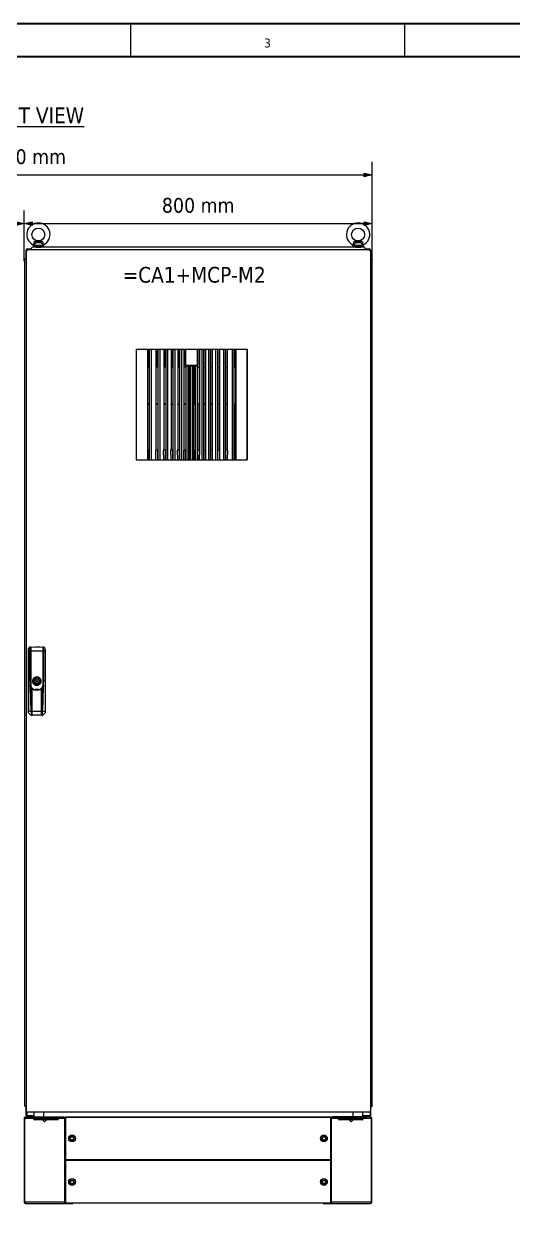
# Model space of a CAD drawing. Header units: millimetres. Extents: x 0 to 6300, y 0 to 4455.
# Drawn here: x 1645 to 2769, y 1696 to 4455 of the extents above; entities that cross this region are included whole.
import ezdxf
from ezdxf.enums import TextEntityAlignment as Align

# ---------------------------------------------------------------- set-up
doc = ezdxf.new("R2010")
doc.units = ezdxf.units.MM
for name, color, linetype, lineweight in [('AM_0', 7, 'Continuous', 5), ('AM_4', 3, 'Continuous', 0), ('AM_9', 6, 'Continuous', 0), ('EPLAN107', 5, 'Continuous', 0), ('EPLAN108', 5, 'Continuous', 0), ('EPLAN201', 7, 'Continuous', 0), ('EPLAN451', 7, 'Continuous', 0), ('EPLAN452', 7, 'Continuous', 0), ('EPLAN453', 7, 'Continuous', 0)]:
    doc.layers.add(name, color=color, linetype=linetype, lineweight=lineweight)
doc.styles.add('Tahoma', font='')
doc.styles.get('Tahoma').set_extended_font_data('Tahoma')

# ---------------------------------------------------------------- blocks, each defined once
blk = doc.blocks.new('EPLFRAME')
at = {"layer": 'EPLAN201', "linetype": 'Continuous', "lineweight": 25, "ltscale": 4}
for p, q in [((1890, 4455), (1890, 4380)), ((2520, 4455), (2520, 4380))]:
    blk.add_line(p, q, dxfattribs=at)
at = {"layer": 'EPLAN201', "linetype": 'Continuous', "lineweight": 35, "ltscale": 4}
blk.add_line((0, 4380), (6300, 4380), dxfattribs=at)
blk.add_lwpolyline([(0, 0), (6300, 0), (6300, 4455), (0, 4455)], close=True, dxfattribs=at)
at = {"layer": 'EPLAN451', "color": 7, "style": 'Tahoma'}
for tag, p, height in [('14_10014', (1515, 180), 33.9), ('14_10015', (2775, 180), 33.9), ('14_10011', (1515, 75), 33.9), ('14_10013', (4980, 75), 24.4), ('14_10151', (1095, 15), 24.4), ('14_10300', (6225, 15), 24.4)]:
    blk.add_attdef(tag, p, '', height=height, dxfattribs=at)
blk.add_attdef('4_25020', text='', height=24.4, dxfattribs=at).set_placement((6195, 15), align=Align.RIGHT)
at = {"layer": 'EPLAN452', "color": 7, "style": 'Tahoma'}
for tag, p, height in [('4_11041', (15, 255), 33.9), ('4_11071[1]', (15, 195), 24.4), ('4_11074[1]', (315, 195), 24.4), ('4_11070[1]', (615, 195), 24.4), ('4_11024', (1095, 195), 24.4), ('4_11011', (3465, 180), 33.9), ('4_11030', (4515, 180), 33.9), ('4_20132_1001', (5610, 195), 24.4), ('4_11071[2]', (15, 135), 24.4), ('4_11074[2]', (315, 135), 24.4), ('4_11070[2]', (615, 135), 24.4), ('4_11022', (1095, 135), 24.4), ('4_20134_1001', (5610, 135), 24.4), ('4_11071[3]', (15, 75), 24.4), ('4_11074[3]', (315, 75), 24.4), ('4_11070[3]', (615, 75), 24.4), ('4_11080', (1095, 75), 24.4), ('4_11059', (4515, 75), 24.4)]:
    blk.add_attdef(tag, p, '', height=height, dxfattribs=at)
for tag, height, p in [('4_11040', 33.9, (6285, 255)), ('4_11000', 24.4, (6285, 75)), ('4_11085', 24.4, (2115, 15)), ('4_11086', 24.4, (2745, 15))]:
    blk.add_attdef(tag, text='', height=height, dxfattribs=at).set_placement(p, align=Align.RIGHT)
at = {"layer": 'EPLAN453', "color": 7, "style": 'Tahoma'}
for tag, p in [('53_19005_1', (315, 4395)), ('53_19005', (945, 4395)), ('53_19005_8', (1575, 4395)), ('53_19005_6', (2205, 4395)), ('53_19005_7', (2835, 4395)), ('53_19005_9', (3465, 4395)), ('53_19005_3', (4095, 4395)), ('53_19005_2', (4725, 4395)), ('53_19005_4', (5355, 4395)), ('53_19005_5', (5985, 4395))]:
    blk.add_attdef(tag, text='', height=20.3, dxfattribs=at).set_placement(p, align=Align.BOTTOM_CENTER)
blk = doc.blocks.new('17_880X_00_18_M51_1__0_in_8808_000_1__0')
at = {"layer": 'AM_0'}
for p, q in [((-396, 1974.9), (-396, 1995)), ((-394.5, 1995), (-394.5, 1994.6)), ((-393, 1998), (-383.8, 1998)), ((-383.8, 1996.5), (-393, 1996.5)), ((383.8, 1998), (393, 1998)), ((393, 1996.5), (383.8, 1996.5)), ((394.5, 1995), (394.5, 1994.6)), ((396, 1995), (396, 1991.8)), ((-396, 4), (-396, 24.1)), ((-394.5, 11.9), (-394.5, 4)), ((-378, 2.5), (-393, 2.5)), ((-378, 1), (-393, 1)), ((393, 2.5), (378, 2.5)), ((393, 1), (378, 1)), ((394.5, 11.9), (394.5, 4)), ((396, 14.7), (396, 4))]:
    blk.add_line(p, q, dxfattribs=at)
for centre, radius, start, end in [((-393, 1995), 3, 90, 180), ((-393, 1995), 1.5, 90, 180), ((393, 1995), 3, 0, 90), ((393, 1995), 1.5, 360, 90), ((-393, 4), 3, 180, 270), ((-393, 4), 1.5, 180, 270), ((393, 4), 1.5, 270, 0), ((393, 4), 3, 270, 0)]:
    blk.add_arc(centre, radius, start, end, dxfattribs=at)
blk = doc.blocks.new('20_8XXX_00_19_M51GE_1__3_0_in_8808_000_1__0')
at = {"layer": 'AM_0'}
for p, q in [((-379, 0), (-378, 0)), ((-379, -4), (-379, 0)), ((-379, 0), (-379, -2.5)), ((-372.2, 0), (-367.4, 0)), ((-367.4, -2.5), (-367.4, 0)), ((-360.4, 0), (-352.4, 0)), ((-360.4, -2.5), (-360.4, 0)), ((-354.6, -4), (-354.6, 0)), ((-352.4, 0), (-352.4, -4)), ((-339.7, -4), (-339.7, 0)), ((-334.8, 0), (-334.8, -4)), ((-326.9, -4.5), (-326.9, 0)), ((-379, -2.5), (-379, -2.5)), ((-323.3, -6), (-377, -6)), ((-359.9, -2.5), (-367.9, -2.5)), ((-352.4, -4), (-339.7, -4)), ((-321.4, -4.5), (-334.8, -4.5))]:
    blk.add_line(p, q, dxfattribs=at)
for points in [[(-354.6, -4), (-354.6, -4.2), (-354.6, -4.3), (-354.6, -4.5), (-354.6, -4.7), (-354.6, -4.8), (-354.7, -5), (-354.7, -5.1), (-354.8, -5.3), (-354.8, -5.4), (-354.9, -5.5), (-354.9, -5.6), (-355, -5.7), (-355, -5.8), (-355.1, -5.9), (-355.2, -5.9), (-355.3, -6), (-355.3, -6), (-355.4, -6)], [(-334.8, -4.5), (-334.8, -4.3), (-334.8, -4.2), (-334.8, -4)]]:
    blk.add_lwpolyline(points, dxfattribs=at)
for centre, start, end in [((-377, -4), 180, 270), ((-323.3, -4), 270, 345.5225)]:
    blk.add_arc(centre, 2, start, end, dxfattribs=at)
blk = doc.blocks.new('21_8XXX_00_19_M51GE_1__4_0_in_8808_000_1__0')
at = {"layer": 'AM_0'}
for p, q in [((326.9, 0), (326.9, -4.5)), ((334.8, -4), (334.8, 0)), ((339.7, 0), (339.7, -4)), ((352.4, -4), (352.4, 0)), ((352.4, 0), (360.4, 0)), ((354.6, 0), (354.6, -4)), ((360.4, -2.5), (360.4, 0)), ((367.4, 0), (372.2, 0)), ((367.4, -2.5), (367.4, 0)), ((378, 0), (379, 0)), ((379, -4), (379, 0)), ((379, -2.5), (379, 0)), ((334.8, -4.5), (321.4, -4.5)), ((377, -6), (323.3, -6)), ((352.4, -4), (339.7, -4)), ((367.9, -2.5), (359.9, -2.5)), ((379, -2.5), (379, -2.5))]:
    blk.add_line(p, q, dxfattribs=at)
for points in [[(334.8, -4), (334.8, -4.2), (334.8, -4.3), (334.8, -4.5)], [(355.4, -6), (355.3, -6), (355.3, -6), (355.2, -5.9), (355.1, -5.9), (355, -5.8), (355, -5.7), (354.9, -5.6), (354.9, -5.5), (354.8, -5.4), (354.8, -5.3), (354.7, -5.1), (354.7, -5), (354.6, -4.8), (354.6, -4.7), (354.6, -4.5), (354.6, -4.3), (354.6, -4.2), (354.6, -4)]]:
    blk.add_lwpolyline(points, dxfattribs=at)
for centre, start, end in [((323.3, -4), 194.4775, 270), ((377, -4), 270, 0)]:
    blk.add_arc(centre, 2, start, end, dxfattribs=at)
blk = doc.blocks.new('30_8X0X_00_12_M51_1__3_0_in_8808_000_1__0')
at = {"layer": 'AM_0'}
for p, q in [((-399.5, 1972.5), (-399.5, 26.5)), ((-396, 1974.9), (-396.6, 1975)), ((-396.6, 24), (-396, 24.1))]:
    blk.add_line(p, q, dxfattribs=at)
for points in [[(-399, 1974), (-399.1, 1973.8), (-399.2, 1973.6), (-399.3, 1973.4), (-399.4, 1973.2), (-399.4, 1973), (-399.5, 1972.8), (-399.5, 1972.6), (-399.5, 1972.5)], [(-396.6, 1975), (-396.8, 1975), (-397, 1975), (-397.2, 1975), (-397.4, 1975), (-397.6, 1974.9), (-397.9, 1974.8), (-398.1, 1974.8), (-398.2, 1974.7), (-398.4, 1974.5), (-398.6, 1974.4), (-398.8, 1974.3), (-398.9, 1974.1), (-399, 1974)], [(-399.5, 26.5), (-399.5, 26.3), (-399.5, 26.1), (-399.4, 25.9), (-399.3, 25.6), (-399.3, 25.4), (-399.2, 25.2), (-399, 25.1), (-399, 25)], [(-399, 25), (-398.9, 24.8), (-398.7, 24.7), (-398.5, 24.5), (-398.4, 24.4), (-398.2, 24.3), (-398, 24.2), (-397.8, 24.1), (-397.6, 24.1), (-397.4, 24), (-397.1, 24), (-396.9, 24), (-396.7, 24), (-396.6, 24)]]:
    blk.add_lwpolyline(points, dxfattribs=at)
blk = doc.blocks.new('37_8_00_25_M51_ES_2__0_in_8808_000_1__0')
at = {"layer": 'AM_0'}
for p, q in [((-375.9, 1004.8), (-378.6, 1004.8)), ((-378.6, 1001.8), (-375.9, 1001.8)), ((-364.4, 1004.8), (-367, 1004.8)), ((-367, 1001.8), (-364.4, 1001.8))]:
    blk.add_line(p, q, dxfattribs=at)
for radius in [8, 1.5]:
    blk.add_circle((-371.5, 1003.2), radius, dxfattribs=at)
for radius, start, end in [(7.25, 168.0595, 191.9405), (4.7, 18.6115, 161.3885), (4.7, 198.6115, 341.3885), (7.25, 348.0595, 11.9405)]:
    blk.add_arc((-371.5, 1003.2), radius, start, end, dxfattribs=at)
blk = doc.blocks.new('38_8XXX_00_25_M51_1__0_in_8808_000_1__0')
at = {"layer": 'AM_0'}
for p, q in [((-390.5, 930.2), (-390.5, 1076.8)), ((-390.3, 1071.4), (-390.5, 1076.5)), ((-385, 1081.5), (-386.5, 1082.2)), ((-386.5, 1076), (-386.5, 1082.2)), ((-385, 1081.5), (-385, 993.2)), ((-356.5, 1082.2), (-358, 1081.5)), ((-358, 1081.5), (-358, 993.2)), ((-356.5, 1076), (-356.5, 1082.2)), ((-352.5, 1076.5), (-352.7, 1071.4)), ((-352.5, 1076.8), (-352.5, 930.2)), ((-390.3, 1071.4), (-390.4, 934.3)), ((-386.9, 1072.8), (-356, 1072.8)), ((-386.9, 1003.2), (-386.9, 1072.8)), ((-356, 1072.8), (-356, 1003.2)), ((-352.7, 1071.4), (-352.6, 934.3)), ((-386.9, 1003.2), (-390.3, 1003.2)), ((-386.9, 1003.2), (-386.8, 993.2)), ((-386.6, 990), (-386.8, 993.2)), ((-367.4, 993.2), (-375.6, 993.2)), ((-356.2, 993.2), (-356.4, 990)), ((-356.2, 993.2), (-356, 1003.2)), ((-352.7, 1003.2), (-356, 1003.2)), ((-386.6, 990), (-385.1, 932.9)), ((-384.7, 986.3), (-384.7, 933.2)), ((-382.3, 924.5), (-382.3, 984.8)), ((-367.4, 983.9), (-375.6, 983.9)), ((-367.4, 982.1), (-375.6, 982.1)), ((-360.7, 924.5), (-360.7, 984.8)), ((-358.3, 933.2), (-358.3, 986.3)), ((-357.8, 932.9), (-356.4, 990)), ((-390.5, 930.6), (-390.4, 934.3)), ((-385.2, 932.7), (-390.4, 934.3)), ((-385.1, 932.9), (-385.2, 932.7)), ((-385.1, 932.9), (-384.5, 933.2)), ((-358.3, 933.2), (-384.7, 933.2)), ((-384, 930.6), (-384, 924.2)), ((-384, 924.2), (-382.3, 924.5)), ((-360.7, 924.5), (-359, 924.2)), ((-359, 930.6), (-359, 924.2)), ((-352.6, 934.3), (-357.8, 932.7)), ((-357.8, 932.7), (-357.8, 932.9)), ((-352.6, 934.3), (-352.5, 930.6))]:
    blk.add_line(p, q, dxfattribs=at)
for points in [[(-390.5, 1076.8), (-387.4, 1081), (-386.5, 1082.2)], [(-385, 1081.5), (-374.4, 1082.2), (-363.7, 1082), (-358, 1081.5)], [(-356.5, 1082.2), (-353.4, 1078.1), (-352.5, 1076.8)], [(-387.1, 1074), (-390.1, 1071.6), (-390.3, 1071.4)], [(-387.1, 1074), (-386.8, 1074.6), (-386.5, 1075.6), (-386.5, 1076)], [(-386.9, 1072.8), (-387, 1073.8), (-387.1, 1074)], [(-356.5, 1076), (-356.5, 1075.6), (-356.2, 1074.7), (-355.9, 1074)], [(-355.9, 1074), (-356, 1072.8), (-356, 1072.8)], [(-352.7, 1071.4), (-355.7, 1073.9), (-355.9, 1074)], [(-378.4, 1010.3), (-376.7, 1011.7), (-373.6, 1012.9), (-371.5, 1013.1), (-368.2, 1012.6), (-365.3, 1011), (-364.6, 1010.3)], [(-364.6, 996.2), (-367.2, 994.3), (-370.4, 993.4), (-373.7, 993.6), (-376.8, 994.9), (-378.4, 996.2)], [(-384.7, 986.3), (-384, 985.8), (-383.4, 985.4), (-382.6, 985), (-382.3, 984.8)], [(-375.6, 982.1), (-377.9, 982.4), (-381, 983.8), (-382.3, 984.8)], [(-360.7, 984.8), (-363.1, 983.2), (-366.6, 982.1), (-367.4, 982.1)], [(-360.7, 984.8), (-359.9, 985.2), (-359.2, 985.6), (-358.5, 986.1), (-358.3, 986.3)], [(-384, 924.2), (-385.8, 925.5), (-387.4, 926.9), (-389, 928.4), (-390.4, 930.1), (-390.5, 930.2)], [(-384, 930.6), (-384.1, 931.1), (-384.5, 931.7), (-385.2, 932.7)], [(-360.7, 924.5), (-382.1, 924.5), (-382.3, 924.5)], [(-357.8, 932.7), (-358.6, 931.5), (-358.9, 930.9), (-359, 930.6)], [(-352.5, 930.2), (-353.9, 928.6), (-355.4, 927), (-357.1, 925.6), (-358.9, 924.3), (-359, 924.2)], [(-358.4, 933.2), (-358.4, 933.2), (-357.8, 932.9)]]:
    blk.add_lwpolyline(points, dxfattribs=at)
for radius in [8.9, 8.05]:
    blk.add_circle((-371.5, 1003.2), radius, dxfattribs=at)
for centre, radius, start, end in [((-375.6, 993.2), 9.4, 180, 270), ((-371.5, 1003.2), 9.9, 134.433, 225.567), ((-367.4, 993.2), 9.4, 270, 0), ((-371.5, 1003.2), 9.9, 314.433, 45.567), ((-375.6, 993.2), 11.5, 196.5173, 217.2571), ((-367.4, 993.2), 11.5, 322.7429, 343.4827)]:
    blk.add_arc(centre, radius, start, end, dxfattribs=at)
blk = doc.blocks.new('39_880X_00_15_M51_1__0_in_8808_000_1__0')
at = {"layer": 'AM_0'}
for p, q in [((-396, 1991.5), (-396, 15)), ((392, 1995.5), (-392, 1995.5)), ((396, 1991.5), (396, 15)), ((392, 11), (-392, 11))]:
    blk.add_line(p, q, dxfattribs=at)
for centre, start, end in [((-392, 1991.5), 90, 180), ((392, 1991.5), 0, 90), ((-392, 15), 180, 270), ((392, 15), 270, 0)]:
    blk.add_arc(centre, 4, start, end, dxfattribs=at)
blk = doc.blocks.new('41_8X0X_00_12_M51_1__4_0_in_8808_000_1__0')
at = {"layer": 'AM_0'}
for p, q in [((396.6, 1975), (396, 1974.9)), ((399.5, 26.5), (399.5, 1972.5)), ((396, 24.1), (396.6, 24))]:
    blk.add_line(p, q, dxfattribs=at)
for points in [[(399, 1974), (398.9, 1974.2), (398.7, 1974.3), (398.5, 1974.5), (398.4, 1974.6), (398.2, 1974.7), (398, 1974.8), (397.8, 1974.9), (397.6, 1974.9), (397.4, 1975), (397.1, 1975), (396.9, 1975), (396.7, 1975), (396.6, 1975)], [(399.5, 1972.5), (399.5, 1972.7), (399.5, 1972.9), (399.4, 1973.1), (399.3, 1973.4), (399.3, 1973.6), (399.2, 1973.8), (399, 1973.9), (399, 1974)], [(396.6, 24), (396.8, 24), (397, 24), (397.2, 24), (397.4, 24), (397.6, 24.1), (397.9, 24.2), (398.1, 24.2), (398.2, 24.3), (398.4, 24.5), (398.6, 24.6), (398.8, 24.7), (398.9, 24.9), (399, 25)], [(399, 25), (399.1, 25.2), (399.2, 25.4), (399.3, 25.6), (399.4, 25.8), (399.4, 26), (399.5, 26.2), (399.5, 26.4), (399.5, 26.5)]]:
    blk.add_lwpolyline(points, dxfattribs=at)
blk = doc.blocks.new('42_88X8_00_11_M51_1__1_0_in_8808_000_1__0')
at = {"layer": 'AM_0'}
for p, q in [((-378, 0), (-378, 11)), ((-378, 0), (-372.2, 0)), ((-367.4, 0), (-360.4, 0)), ((-355.5, 0), (-355.5, 11)), ((355.5, 0), (355.5, 11)), ((360.4, 0), (367.4, 0)), ((372.2, 0), (378, 0)), ((378, 0), (378, 11)), ((-352.4, 0), (352.4, 0))]:
    blk.add_line(p, q, dxfattribs=at)
for points in [[(-399.5, 26.5), (-399.5, 26.3), (-399.5, 26.1), (-399.4, 25.9), (-399.3, 25.6), (-399.3, 25.4), (-399.2, 25.3), (-399, 25.1), (-399, 25)], [(399.5, 26.5), (399.5, 26.3), (399.5, 26.1), (399.4, 25.9), (399.3, 25.6), (399.3, 25.4), (399.2, 25.3), (399, 25.1), (399, 25)]]:
    blk.add_lwpolyline(points, dxfattribs=at)
blk = doc.blocks.new('43_8XXX_00_14_M51_1__1_0_in_8808_000_1__0')
at = {"layer": 'AM_0'}
for p, q in [((-355.5, 2004.9), (-379.5, 2004.9)), ((-379.5, 2004.9), (-379.5, 2002)), ((-361.5, 2011.5), (-373.5, 2011.5)), ((-355.5, 2002), (-355.5, 2004.9))]:
    blk.add_line(p, q, dxfattribs=at)
for centre, start, end in [((-367.1, 2002.3), 124.8208, 166.6054), ((-367.9, 2002.3), 13.3946, 55.1792)]:
    blk.add_arc(centre, 11.2, start, end, dxfattribs=at)
blk = doc.blocks.new('44_8XXX_00_14_M51_1__2_0_in_8808_000_1__0')
at = {"layer": 'AM_0'}
for p, q in [((379.5, 2004.9), (355.5, 2004.9)), ((355.5, 2004.9), (355.5, 2002)), ((373.5, 2011.5), (361.5, 2011.5)), ((379.5, 2002), (379.5, 2004.9))]:
    blk.add_line(p, q, dxfattribs=at)
for centre, start, end in [((367.9, 2002.3), 124.8208, 166.6054), ((367.1, 2002.3), 13.3946, 55.1792)]:
    blk.add_arc(centre, 11.2, start, end, dxfattribs=at)
blk = doc.blocks.new('47_88X8_00_13_M51_1__0_in_8808_000_1__0')
at = {"layer": 'AM_0'}
for p, q in [((-383.75, 1995.5), (-383.75, 1999)), ((380.75, 2002), (-380.75, 2002)), ((383.75, 1995.5), (383.75, 1999))]:
    blk.add_line(p, q, dxfattribs=at)
for centre, start, end in [((-380.75, 1999), 90, 180), ((380.75, 1999), 0, 90)]:
    blk.add_arc(centre, 3, start, end, dxfattribs=at)
blk = doc.blocks.new('48_88X8_00_11_M51_1__2_0_in_8808_000_1__0')
at = {"layer": 'AM_0'}
for points in [[(-399, 1974), (-399.1, 1973.8), (-399.2, 1973.6), (-399.3, 1973.4), (-399.4, 1973.2), (-399.4, 1973), (-399.5, 1972.8), (-399.5, 1972.6), (-399.5, 1972.5)], [(399, 1974), (399.1, 1973.8), (399.2, 1973.6), (399.3, 1973.4), (399.4, 1973.2), (399.4, 1973), (399.5, 1972.8), (399.5, 1972.6), (399.5, 1972.5)]]:
    blk.add_lwpolyline(points, dxfattribs=at)
blk = doc.blocks.new('6_8660_0XX_200_P3_3_0_in_8660_023_1_300__0')
at = {"layer": 'AM_0'}
for p, q in [((-360.5, 196), (-399, 196)), ((-399, 196), (-399, 4)), ((-352.5, 188), (-360.5, 196)), ((-345, 195.5), (-360, 195.5)), ((-344.5, 196), (-352.5, 188)), ((-306, 196), (-344.5, 196)), ((-306, 4), (-306, 196)), ((-399, 4), (-306, 4))]:
    blk.add_line(p, q, dxfattribs=at)
blk = doc.blocks.new('7_8600_0XX_200_P21_2_0_in_8660_023_1_300__0')
at = {"layer": 'AM_0'}
for p, q in [((-399.5, 198), (-399.5, 2)), ((-397, 198), (-399.5, 198)), ((-397, 200), (-308, 200)), ((-397, 200), (-397, 196.5)), ((-397, 196.5), (-397, 196)), ((-386.5, 200), (-386.5, 197.5)), ((-384.5, 196.5), (-384.6, 196.5)), ((-384.5, 196.4), (-384.5, 196.5)), ((-384.2, 196), (-384.5, 196.4)), ((-381, 196), (-382.4, 200)), ((-343, 196), (-341.6, 200)), ((-339.4, 196.5), (-339.5, 196.5)), ((-339.5, 196.5), (-339.5, 196.4)), ((-337.5, 200), (-337.5, 197.5)), ((-308, 200), (-308, 196.5)), ((-305.5, 198), (-308, 198)), ((-308, 196), (-308, 196.5)), ((-305.5, 188.5), (-305.5, 198)), ((-399, 193), (-399.5, 193)), ((-306, 193), (-305.5, 193)), ((-306, 188.8), (-304.8, 188.1)), ((-304.8, 111.9), (-306, 111.2)), ((-305.5, 88.5), (-305.5, 111.5)), ((-306, 88.8), (-304.8, 88.1)), ((-297.5, 101), (-297.5, 99)), ((-399, 7), (-399.5, 7)), ((-399.5, 2), (-397, 2)), ((-397, 4), (-397, 3.5)), ((-397, 3.5), (-397, 0)), ((-397, 0), (-287.5, 0)), ((-308, 3.5), (-308, 4)), ((-308, 3.5), (-308, 0)), ((-308, 2), (-304.8, 2)), ((-304.8, 11.9), (-306, 11.2)), ((-306, 7), (-305.5, 7)), ((-305.5, 2), (-305.5, 11.5)), ((-304, 1), (-304, 0)), ((-287.5, 1), (-287.5, 0))]:
    blk.add_line(p, q, dxfattribs=at)
for points in [[(-384.6, 196.5), (-385.1, 197), (-385.8, 197.3), (-386.4, 197.5), (-386.5, 197.5)], [(-339.5, 196.4), (-339.8, 196), (-339.8, 196)], [(-337.5, 197.5), (-338, 197.4), (-338.7, 197.1), (-339.4, 196.5)]]:
    blk.add_lwpolyline(points, dxfattribs=at)
for centre in [(-289.5, 150), (-289.5, 50)]:
    blk.add_circle(centre, 3.7, dxfattribs=at)
blk = doc.blocks.new('8_8660_0XX_200_P3_4_0_in_8660_023_1_300__0')
at = {"layer": 'AM_0'}
for p, q in [((344.5, 196), (306, 196)), ((306, 196), (306, 4)), ((352.5, 188), (344.5, 196)), ((360, 195.5), (345, 195.5)), ((360.5, 196), (352.5, 188)), ((399, 196), (360.5, 196)), ((399, 4), (399, 196)), ((306, 4), (399, 4))]:
    blk.add_line(p, q, dxfattribs=at)
blk = doc.blocks.new('9_8600_0XX_200_P2_2_0_in_8660_023_1_300__0')
at = {"layer": 'AM_0'}
for p, q in [((305.5, 198), (305.5, 188.5)), ((308, 198), (305.5, 198)), ((397, 200), (308, 200)), ((308, 200), (308, 196.5)), ((308, 196.5), (308, 196)), ((337.5, 200), (337.5, 197.5)), ((339.5, 196.5), (339.4, 196.5)), ((339.5, 196.4), (339.5, 196.5)), ((339.8, 196), (339.5, 196.4)), ((343, 196), (341.6, 200)), ((382.4, 200), (381, 196)), ((384.6, 196.5), (384.5, 196.5)), ((384.5, 196.5), (384.5, 196.4)), ((386.5, 200), (386.5, 197.5)), ((397, 200), (397, 196.5)), ((399.5, 198), (397, 198)), ((397, 196), (397, 196.5)), ((399.5, 2), (399.5, 198)), ((304.8, 188.1), (306, 188.8)), ((306, 193), (305.5, 193)), ((399, 193), (399.5, 193)), ((306, 111.2), (304.8, 111.9)), ((305.5, 111.5), (305.5, 88.5)), ((297.5, 101), (297.5, 99)), ((304.8, 88.1), (306, 88.8)), ((287.5, 1), (287.5, 0)), ((287.5, 0), (397, 0)), ((304, 1), (304, 0)), ((306, 11.2), (304.8, 11.9)), ((304.8, 2), (308, 2)), ((305.5, 11.5), (305.5, 2)), ((306, 7), (305.5, 7)), ((308, 4), (308, 3.5)), ((308, 3.5), (308, 0)), ((397, 3.5), (397, 4)), ((397, 3.5), (397, 0)), ((397, 2), (399.5, 2)), ((399, 7), (399.5, 7))]:
    blk.add_line(p, q, dxfattribs=at)
for points in [[(339.4, 196.5), (338.9, 197), (338.2, 197.3), (337.6, 197.5), (337.5, 197.5)], [(384.5, 196.4), (384.2, 196), (384.2, 196)], [(386.5, 197.5), (386, 197.4), (385.3, 197.1), (384.6, 196.5)]]:
    blk.add_lwpolyline(points, dxfattribs=at)
for centre in [(289.5, 150), (289.5, 50)]:
    blk.add_circle(centre, 3.7, dxfattribs=at)
blk = doc.blocks.new('10_8660_003_P1_1_0_in_8660_023_1_300__0')
at = {"layer": 'AM_0'}
for p, q in [((-304.75, 199), (-304.75, 101)), ((304.75, 199), (-304.75, 199)), ((304.75, 199), (304.75, 101)), ((304.75, 101), (-304.75, 101))]:
    blk.add_line(p, q, dxfattribs=at)
for centre, radius in [((-289.5, 150), 7.79), ((-289.5, 150), 4.75), ((289.5, 150), 7.79), ((289.5, 150), 4.75)]:
    blk.add_circle(centre, radius, dxfattribs=at)
blk = doc.blocks.new('11_8660_003_P1_2_0_in_8660_023_1_300__0')
at = {"layer": 'AM_0'}
for p, q in [((-304.75, 99), (-304.75, 1)), ((304.75, 99), (-304.75, 99)), ((304.75, 99), (304.75, 1)), ((304.75, 1), (-304.75, 1))]:
    blk.add_line(p, q, dxfattribs=at)
for centre, radius in [((-289.5, 50), 7.79), ((289.5, 50), 7.79), ((-289.5, 50), 4.75), ((289.5, 50), 4.75)]:
    blk.add_circle(centre, radius, dxfattribs=at)

msp = doc.modelspace()

# ---------------------------------------------------------------- hatches: boundary and pattern name
at = {"layer": 'EPLAN107', "linetype": 'Continuous', "lineweight": -3, "ltscale": 4}
for points in [[(2427.1, 4111.9), (2445.7, 4107.6), (2427.1, 4103.2)], [(1627.1, 3999.9), (1645.7, 3995.6), (1627.1, 3991.2)], [(1664.3, 3991.2), (1645.7, 3995.6), (1664.3, 3999.9)], [(2427.1, 3999.9), (2445.7, 3995.6), (2427.1, 3991.2)]]:
    msp.add_hatch(color=5, dxfattribs=at).paths.add_polyline_path(points, flags=0)

# ---------------------------------------------------------------- linework, layer by layer
at = {"layer": 'AM_0'}
for p, q in [((1666.4, 3946.5), (1666.4, 3945.4)), ((1687.3, 3954.3), (1669.4, 3954.3)), ((1690.3, 3945.4), (1690.2, 3946.5)), ((2401.4, 3946.5), (2401.4, 3945.4)), ((2422.3, 3954.3), (2404.4, 3954.3)), ((2425.3, 3945.4), (2425.2, 3946.5)), ((1666.3, 3944.3), (1666.3, 3941.8)), ((1690.3, 3944.3), (1666.3, 3944.3)), ((1690.3, 3941.8), (1666.3, 3941.8)), ((1673, 3941.2), (1672.3, 3940.8)), ((1684.3, 3940.8), (1672.3, 3940.8)), ((1684.3, 3940.8), (1683.6, 3941.2)), ((1690.3, 3941.8), (1690.3, 3944.3)), ((2401.3, 3944.3), (2401.3, 3941.8)), ((2425.3, 3944.3), (2401.3, 3944.3)), ((2425.3, 3941.8), (2401.3, 3941.8)), ((2408, 3941.2), (2407.3, 3940.8)), ((2419.3, 3940.8), (2407.3, 3940.8)), ((2419.3, 3940.8), (2418.6, 3941.2)), ((2425.3, 3941.8), (2425.3, 3944.3)), ((1903, 3707), (2158, 3707)), ((1903, 3707), (1903, 3452)), ((1903.2, 3707), (1903.2, 3452)), ((1929.1, 3707), (1929.1, 3452)), ((1929.2, 3707), (1929.2, 3580.5)), ((1931.7, 3706), (1933.3, 3706)), ((1931.7, 3665.6), (1931.7, 3706)), ((1933.3, 3707), (1933.3, 3452)), ((1937.4, 3707), (1937.4, 3452)), ((1948.5, 3707), (1948.5, 3580.5)), ((1948.6, 3707), (1948.6, 3665.6)), ((1951.4, 3706), (1953.1, 3706)), ((1951.4, 3665.6), (1951.4, 3706)), ((1953.1, 3707), (1953.1, 3452)), ((1957.3, 3707), (1957.3, 3452)), ((1966.6, 3707), (1966.6, 3580.5)), ((1966.7, 3707), (1966.7, 3665.6)), ((1969.5, 3706), (1971.2, 3706)), ((1969.5, 3665.6), (1969.5, 3706)), ((1971.2, 3707), (1971.2, 3452)), ((1975.4, 3707), (1975.4, 3452)), ((1983.2, 3707), (1983.2, 3580.5)), ((1983.3, 3707), (1983.3, 3665.6)), ((1986, 3706), (1987.7, 3706)), ((1986, 3665.6), (1986, 3706)), ((1987.7, 3707), (1987.7, 3452)), ((1991.9, 3707), (1991.9, 3452)), ((1998.5, 3707), (1998.5, 3665.6)), ((1998.5, 3707), (1998.5, 3580.5)), ((2001.2, 3706), (2002.9, 3706)), ((2001.2, 3665.6), (2001.2, 3706)), ((2002.9, 3707), (2002.9, 3452)), ((2007.2, 3707), (2007.2, 3452)), ((2012.5, 3707), (2012.5, 3580.5)), ((2012.6, 3707), (2012.6, 3580.5)), ((2015.3, 3706), (2016.7, 3706)), ((2015.3, 3670.5), (2015.3, 3706)), ((2016.7, 3707), (2016.7, 3669.7)), ((2016.7, 3670.5), (2016.7, 3706)), ((2044.3, 3707), (2044.3, 3669.7)), ((2044.3, 3706), (2045.7, 3706)), ((2044.3, 3670.5), (2044.3, 3706)), ((2045.7, 3670.5), (2045.7, 3706)), ((2048.4, 3707), (2048.4, 3580.5)), ((2048.5, 3707), (2048.5, 3580.5)), ((2053.8, 3707), (2053.8, 3452)), ((2058.1, 3707), (2058.1, 3452)), ((2058.1, 3706), (2059.8, 3706)), ((2059.8, 3665.6), (2059.8, 3706)), ((2062.5, 3707), (2062.5, 3665.6)), ((2062.5, 3707), (2062.5, 3580.5)), ((2069.1, 3707), (2069.1, 3452)), ((2073.3, 3707), (2073.3, 3452)), ((2073.3, 3706), (2075, 3706)), ((2075, 3665.6), (2075, 3706)), ((2077.7, 3707), (2077.7, 3665.6)), ((2077.8, 3707), (2077.8, 3580.5)), ((2085.6, 3707), (2085.6, 3452)), ((2089.8, 3707), (2089.8, 3452)), ((2089.8, 3706), (2091.5, 3706)), ((2091.5, 3665.6), (2091.5, 3706)), ((2094.3, 3707), (2094.3, 3665.6)), ((2094.4, 3707), (2094.4, 3580.5)), ((2103.7, 3707), (2103.7, 3452)), ((2107.9, 3707), (2107.9, 3452)), ((2107.9, 3706), (2109.6, 3706)), ((2109.6, 3665.6), (2109.6, 3706)), ((2112.4, 3707), (2112.4, 3665.6)), ((2112.5, 3707), (2112.5, 3580.5)), ((2123.6, 3707), (2123.6, 3452)), ((2127.7, 3707), (2127.7, 3452)), ((2127.7, 3706), (2129.3, 3706)), ((2129.3, 3665.6), (2129.3, 3706)), ((2131.8, 3707), (2131.8, 3580.5)), ((2131.9, 3707), (2131.9, 3452)), ((2157.8, 3707), (2157.8, 3452)), ((2158, 3707), (2158, 3452)), ((2015.3, 3670.5), (2016.7, 3670.5)), ((2016.7, 3669.7), (2044.3, 3669.7)), ((2016.9, 3669.5), (2016.9, 3669.7)), ((2016.9, 3669.5), (2044.1, 3669.5)), ((2044.1, 3669.5), (2044.1, 3669.7)), ((2044.3, 3670.5), (2045.7, 3670.5)), ((1933.3, 3665.6), (1929.2, 3665.6)), ((1953.1, 3665.6), (1948.6, 3665.6)), ((1948.6, 3665.6), (1948.6, 3580.5)), ((1971.2, 3665.6), (1966.7, 3665.6)), ((1966.7, 3665.6), (1966.7, 3580.5)), ((1987.7, 3665.6), (1983.3, 3665.6)), ((1983.3, 3665.6), (1983.3, 3580.5)), ((2002.9, 3665.6), (1998.5, 3665.6)), ((1998.5, 3665.6), (1998.5, 3580.5)), ((2016.9, 3665.6), (2012.6, 3665.6)), ((2016.9, 3668.2), (2024.7, 3668.2)), ((2016.9, 3668.2), (2016.9, 3452)), ((2021.5, 3668.2), (2021.5, 3452)), ((2024.7, 3580.5), (2024.7, 3668.2)), ((2026.6, 3665.6), (2024.7, 3665.6)), ((2026.6, 3668.2), (2026.6, 3580.5)), ((2026.6, 3668.2), (2034.4, 3668.2)), ((2028.3, 3668.2), (2028.3, 3452)), ((2032.7, 3668.2), (2032.7, 3452)), ((2034.4, 3580.5), (2034.4, 3668.2)), ((2036.3, 3665.6), (2034.4, 3665.6)), ((2036.3, 3668.2), (2044.1, 3668.2)), ((2036.3, 3668.2), (2036.3, 3580.5)), ((2039.5, 3668.2), (2039.5, 3452)), ((2044.1, 3668.2), (2044.1, 3452)), ((2048.4, 3665.6), (2044.1, 3665.6)), ((2058.1, 3665.6), (2062.5, 3665.6)), ((2062.5, 3580.5), (2062.5, 3665.6)), ((2073.3, 3665.6), (2077.7, 3665.6)), ((2077.7, 3580.5), (2077.7, 3665.6)), ((2089.8, 3665.6), (2094.3, 3665.6)), ((2094.3, 3580.5), (2094.3, 3665.6)), ((2107.9, 3665.6), (2112.4, 3665.6)), ((2112.4, 3580.5), (2112.4, 3665.6)), ((2131.8, 3665.6), (2127.7, 3665.6)), ((1933.3, 3580.5), (1929.1, 3580.5)), ((1929.1, 3580.5), (1929.1, 3579.4)), ((1933.3, 3579.4), (1929.1, 3579.4)), ((1929.2, 3579.4), (1929.2, 3474.6)), ((1953.1, 3580.5), (1948.3, 3580.5)), ((1948.3, 3580.5), (1948.3, 3579.4)), ((1953.1, 3579.4), (1948.3, 3579.4)), ((1948.5, 3579.4), (1948.5, 3474.6)), ((1948.6, 3579.4), (1948.6, 3474.6)), ((1971.2, 3580.5), (1966.4, 3580.5)), ((1966.4, 3580.5), (1966.4, 3579.4)), ((1971.2, 3579.4), (1966.4, 3579.4)), ((1966.6, 3579.4), (1966.6, 3474.6)), ((1966.7, 3579.4), (1966.7, 3474.6)), ((1987.7, 3580.5), (1983, 3580.5)), ((1983, 3580.5), (1983, 3579.4)), ((1987.7, 3579.4), (1983, 3579.4)), ((1983.2, 3579.4), (1983.2, 3474.6)), ((1983.3, 3579.4), (1983.3, 3474.6)), ((2002.9, 3580.5), (1998.3, 3580.5)), ((1998.3, 3580.5), (1998.3, 3579.4)), ((2002.9, 3579.4), (1998.3, 3579.4)), ((1998.5, 3579.4), (1998.5, 3474.6)), ((1998.5, 3579.4), (1998.5, 3474.6)), ((2016.9, 3580.5), (2012.3, 3580.5)), ((2012.3, 3580.5), (2012.3, 3579.4)), ((2016.9, 3579.4), (2012.3, 3579.4)), ((2012.5, 3579.4), (2012.5, 3474.6)), ((2012.6, 3579.4), (2012.6, 3474.6)), ((2027, 3580.5), (2023.9, 3580.5)), ((2023.9, 3580.5), (2023.9, 3579.4)), ((2027, 3579.4), (2023.9, 3579.4)), ((2024.7, 3474.6), (2024.7, 3579.4)), ((2026.6, 3474.6), (2026.6, 3579.4)), ((2027, 3579.4), (2027, 3580.5)), ((2037.1, 3580.5), (2034, 3580.5)), ((2034, 3580.5), (2034, 3579.4)), ((2037.1, 3579.4), (2034, 3579.4)), ((2034.4, 3474.6), (2034.4, 3579.4)), ((2036.3, 3474.6), (2036.3, 3579.4)), ((2037.1, 3579.4), (2037.1, 3580.5)), ((2048.7, 3580.5), (2044.1, 3580.5)), ((2048.7, 3579.4), (2044.1, 3579.4)), ((2048.4, 3474.6), (2048.4, 3579.4)), ((2048.5, 3579.4), (2048.5, 3474.6)), ((2048.7, 3579.4), (2048.7, 3580.5)), ((2062.7, 3580.5), (2058.1, 3580.5)), ((2062.7, 3579.4), (2058.1, 3579.4)), ((2062.5, 3474.6), (2062.5, 3579.4)), ((2062.5, 3579.4), (2062.5, 3474.6)), ((2062.7, 3579.4), (2062.7, 3580.5)), ((2078, 3580.5), (2073.3, 3580.5)), ((2078, 3579.4), (2073.3, 3579.4)), ((2077.7, 3474.6), (2077.7, 3579.4)), ((2077.8, 3579.4), (2077.8, 3474.6)), ((2078, 3579.4), (2078, 3580.5)), ((2094.6, 3580.5), (2089.8, 3580.5)), ((2094.6, 3579.4), (2089.8, 3579.4)), ((2094.3, 3474.6), (2094.3, 3579.4)), ((2094.4, 3579.4), (2094.4, 3474.6)), ((2094.6, 3579.4), (2094.6, 3580.5)), ((2112.7, 3580.5), (2107.9, 3580.5)), ((2112.7, 3579.4), (2107.9, 3579.4)), ((2112.4, 3474.6), (2112.4, 3579.4)), ((2112.5, 3579.4), (2112.5, 3474.6)), ((2112.7, 3579.4), (2112.7, 3580.5)), ((2131.9, 3580.5), (2127.7, 3580.5)), ((2131.9, 3579.4), (2127.7, 3579.4)), ((2131.8, 3474.6), (2131.8, 3579.4)), ((2131.9, 3579.4), (2131.9, 3580.5)), ((1903, 3452), (2158, 3452)), ((1933.3, 3474.6), (1929.1, 3474.6)), ((1929.1, 3474.6), (1929.1, 3452)), ((1932.2, 3474.6), (1932.2, 3453)), ((1932.2, 3453), (1933.3, 3453)), ((1953.1, 3474.6), (1947.2, 3474.6)), ((1947.2, 3474.6), (1947.7, 3452)), ((1952, 3474.6), (1951.9, 3453)), ((1951.9, 3453), (1953.1, 3453)), ((1971.2, 3474.6), (1965.5, 3474.6)), ((1965.5, 3474.6), (1965.9, 3452)), ((1970.1, 3474.6), (1970, 3453)), ((1970, 3453), (1971.2, 3453)), ((1987.7, 3474.6), (1982.2, 3474.6)), ((1982.2, 3474.6), (1982.5, 3452)), ((1986.6, 3474.6), (1986.5, 3453)), ((1986.5, 3453), (1987.7, 3453)), ((2002.9, 3474.6), (1997.6, 3474.6)), ((1997.6, 3474.6), (1997.9, 3452)), ((2001.8, 3474.6), (2001.7, 3453)), ((2001.7, 3453), (2002.9, 3453)), ((2016.9, 3474.6), (2011.8, 3474.6)), ((2011.8, 3474.6), (2012, 3452)), ((2015.8, 3474.6), (2015.7, 3453)), ((2015.7, 3453), (2016.9, 3453)), ((2027.2, 3474.6), (2023.6, 3474.6)), ((2023.6, 3474.6), (2023.7, 3452)), ((2027.1, 3452), (2027.2, 3474.6)), ((2037.4, 3474.6), (2033.8, 3474.6)), ((2033.8, 3474.6), (2033.9, 3452)), ((2037.3, 3452), (2037.4, 3474.6)), ((2049.2, 3474.6), (2044.1, 3474.6)), ((2044.1, 3453), (2045.3, 3453)), ((2045.3, 3453), (2045.2, 3474.6)), ((2049, 3452), (2049.2, 3474.6)), ((2063.4, 3474.6), (2058.1, 3474.6)), ((2058.1, 3453), (2059.3, 3453)), ((2059.3, 3453), (2059.2, 3474.6)), ((2063.1, 3452), (2063.4, 3474.6)), ((2078.8, 3474.6), (2073.3, 3474.6)), ((2073.3, 3453), (2074.5, 3453)), ((2074.5, 3453), (2074.4, 3474.6)), ((2078.5, 3452), (2078.8, 3474.6)), ((2095.5, 3474.6), (2089.8, 3474.6)), ((2089.8, 3453), (2091, 3453)), ((2091, 3453), (2090.9, 3474.6)), ((2095.1, 3452), (2095.5, 3474.6)), ((2113.8, 3474.6), (2107.9, 3474.6)), ((2107.9, 3453), (2109.1, 3453)), ((2109.1, 3453), (2109, 3474.6)), ((2113.3, 3452), (2113.8, 3474.6)), ((2131.9, 3474.6), (2127.7, 3474.6)), ((2127.7, 3453), (2128.8, 3453)), ((2128.8, 3453), (2128.8, 3474.6)), ((2131.9, 3452), (2131.9, 3474.6))]:
    msp.add_line(p, q, dxfattribs=at)
for points in [[(1666.4, 3946.5), (1666.4, 3946.5), (1666.5, 3946.6), (1666.5, 3946.6), (1666.7, 3946.8), (1666.8, 3947), (1666.9, 3947.2), (1667.2, 3947.7), (1667.3, 3948), (1667.5, 3948.4), (1667.6, 3948.7), (1667.8, 3949.1), (1667.9, 3949.5), (1668, 3950), (1668.2, 3950.8), (1668.4, 3951.8), (1668.4, 3952.6), (1668.4, 3953.4)], [(1669.4, 3954.3), (1669.4, 3954.3), (1669, 3954.3), (1668.7, 3954.1), (1668.5, 3953.8), (1668.5, 3953.5), (1668.4, 3953.4)], [(1688.2, 3953.4), (1688.2, 3953.7), (1688, 3954), (1687.8, 3954.2), (1687.5, 3954.3), (1687.3, 3954.3)], [(1688.2, 3953.4), (1688.2, 3952.4), (1688.3, 3951.9), (1688.3, 3951.4), (1688.4, 3950.9), (1688.5, 3950.4), (1688.6, 3949.9), (1688.8, 3949.5), (1689, 3948.7), (1689.3, 3948.1), (1689.6, 3947.5), (1689.9, 3947.1), (1690.1, 3946.8), (1690.1, 3946.7), (1690.2, 3946.6), (1690.2, 3946.5)], [(2401.4, 3946.5), (2401.4, 3946.5), (2401.5, 3946.6), (2401.5, 3946.6), (2401.7, 3946.8), (2401.8, 3947), (2401.9, 3947.2), (2402.2, 3947.7), (2402.3, 3948), (2402.5, 3948.4), (2402.6, 3948.7), (2402.8, 3949.1), (2402.9, 3949.5), (2403, 3950), (2403.2, 3950.8), (2403.4, 3951.8), (2403.4, 3952.6), (2403.4, 3953.4)], [(2404.4, 3954.3), (2404.4, 3954.3), (2404, 3954.3), (2403.7, 3954.1), (2403.5, 3953.8), (2403.5, 3953.5), (2403.4, 3953.4)], [(2423.2, 3953.4), (2423.2, 3953.7), (2423, 3954), (2422.8, 3954.2), (2422.5, 3954.3), (2422.3, 3954.3)], [(2423.2, 3953.4), (2423.2, 3952.4), (2423.3, 3951.9), (2423.3, 3951.4), (2423.4, 3950.9), (2423.5, 3950.4), (2423.6, 3949.9), (2423.8, 3949.5), (2424, 3948.7), (2424.3, 3948.1), (2424.6, 3947.5), (2424.9, 3947.1), (2425.1, 3946.8), (2425.1, 3946.7), (2425.2, 3946.6), (2425.2, 3946.5)]]:
    msp.add_lwpolyline(points, dxfattribs=at)
for centre in [(1678.3, 3970.5), (2413.3, 3970.5)]:
    msp.add_circle(centre, 14.8, dxfattribs=at)
for centre, radius, start, end in [((1678.3, 3970.5), 26.8, 296.325, 243.6752), ((2413.3, 3970.5), 26.8, 296.325, 243.6752), ((1667.4, 3945.3), 1, 177, 270), ((1689.3, 3945.3), 1, 270, 3), ((2402.4, 3945.3), 1, 177, 270), ((2424.3, 3945.3), 1, 270, 3), ((1672.4, 3942.3), 1.2, 300, 338.3165), ((1684.2, 3942.3), 1.2, 201.6835, 240), ((2407.4, 3942.3), 1.2, 300, 338.3165), ((2419.2, 3942.3), 1.2, 201.6835, 240)]:
    msp.add_arc(centre, radius, start, end, dxfattribs=at)
at = {"layer": 'AM_4'}
for p, q in [((1690.3, 3945.4), (1666.4, 3945.4)), ((1688.2, 3953.4), (1668.4, 3953.4)), ((2425.3, 3945.4), (2401.4, 3945.4)), ((2423.2, 3953.4), (2403.4, 3953.4)), ((1683.6, 3941.2), (1673, 3941.2)), ((2418.6, 3941.2), (2408, 3941.2))]:
    msp.add_line(p, q, dxfattribs=at)
at = {"layer": 'AM_9', "ltscale": 2}
for p, q in [((1666.4, 3946.5), (1666.4, 3946.5)), ((1672.1, 3945.5), (1670, 3944.3)), ((1684.6, 3945.5), (1672.1, 3945.5)), ((1686.6, 3944.3), (1684.6, 3945.5)), ((1690.2, 3946.5), (1690.2, 3946.5)), ((2401.4, 3946.5), (2401.4, 3946.5)), ((2407.1, 3945.5), (2405, 3944.3)), ((2419.6, 3945.5), (2407.1, 3945.5)), ((2421.6, 3944.3), (2419.6, 3945.5)), ((2425.2, 3946.5), (2425.2, 3946.5)), ((1671.1, 3944.3), (1671.1, 3941.8)), ((1676.8, 3943.3), (1671.2, 3943.3)), ((1671.2, 3941.8), (1671.2, 3943.3)), ((1676.8, 3942.3), (1672.3, 3942.3)), ((1673.6, 3944.3), (1673.6, 3942.3)), ((1683, 3942.3), (1673.6, 3942.3)), ((1673.8, 3941.9), (1673.8, 3942.3)), ((1676.8, 3941.9), (1673.8, 3941.9)), ((1673.8, 3941.8), (1673.8, 3941.9)), ((1676.8, 3941.8), (1676.8, 3943.3)), ((1685.4, 3943.3), (1679.8, 3943.3)), ((1679.8, 3941.8), (1679.8, 3943.3)), ((1684.4, 3942.3), (1679.8, 3942.3)), ((1682.8, 3941.9), (1679.8, 3941.9)), ((1682.8, 3941.9), (1682.8, 3942.3)), ((1682.8, 3941.9), (1682.9, 3941.8)), ((1683, 3942.3), (1683, 3944.3)), ((1685.4, 3941.8), (1685.4, 3943.3)), ((1685.6, 3941.8), (1685.6, 3944.3)), ((2406.1, 3944.3), (2406.1, 3941.8)), ((2411.8, 3943.3), (2406.2, 3943.3)), ((2406.2, 3941.8), (2406.2, 3943.3)), ((2411.8, 3942.3), (2407.3, 3942.3)), ((2408.6, 3944.3), (2408.6, 3942.3)), ((2418, 3942.3), (2408.6, 3942.3)), ((2408.8, 3941.9), (2408.8, 3942.3)), ((2411.8, 3941.9), (2408.8, 3941.9)), ((2408.8, 3941.8), (2408.8, 3941.9)), ((2411.8, 3941.8), (2411.8, 3943.3)), ((2420.4, 3943.3), (2414.8, 3943.3)), ((2414.8, 3941.8), (2414.8, 3943.3)), ((2419.4, 3942.3), (2414.8, 3942.3)), ((2417.8, 3941.9), (2414.8, 3941.9)), ((2417.8, 3941.9), (2417.8, 3942.3)), ((2417.8, 3941.9), (2417.9, 3941.8)), ((2418, 3942.3), (2418, 3944.3)), ((2420.4, 3941.8), (2420.4, 3943.3)), ((2420.6, 3941.8), (2420.6, 3944.3))]:
    msp.add_line(p, q, dxfattribs=at)
for points in [[(1672.3, 3942.3), (1672.3, 3942.3), (1671.9, 3942.4), (1671.6, 3942.6), (1671.4, 3942.8), (1671.3, 3943), (1671.2, 3943.3)], [(1685.4, 3943.3), (1685.4, 3943.2), (1685.3, 3942.9), (1685.1, 3942.6), (1684.8, 3942.4), (1684.5, 3942.3), (1684.4, 3942.3)], [(2407.3, 3942.3), (2407.3, 3942.3), (2406.9, 3942.4), (2406.6, 3942.6), (2406.4, 3942.8), (2406.3, 3943), (2406.2, 3943.3)], [(2420.4, 3943.3), (2420.4, 3943.2), (2420.3, 3942.9), (2420.1, 3942.6), (2419.8, 3942.4), (2419.5, 3942.3), (2419.4, 3942.3)]]:
    msp.add_lwpolyline(points, dxfattribs=at)
for centre, start, end in [((1672.4, 3944.3), 0, 90), ((1684.2, 3944.3), 90, 180), ((2407.4, 3944.3), 0, 90), ((2419.2, 3944.3), 90, 180), ((1672.4, 3942.3), 338.3165, 0), ((1684.2, 3942.3), 180, 201.6835), ((2407.4, 3942.3), 338.3165, 0), ((2419.2, 3942.3), 180, 201.6835)]:
    msp.add_arc(centre, 1.2, start, end, dxfattribs=at)
at = {"layer": 'EPLAN107', "color": 5, "linetype": 'Continuous', "lineweight": 25, "ltscale": 4}
for p, q in [((2445.7, 3997.6), (2445.7, 4137.6)), ((860.7, 4107.6), (2430.7, 4107.6)), ((1645.7, 3909.6), (1645.7, 4025.6)), ((1645.7, 3910.6), (1645.7, 4025.6)), ((2445.7, 3911.6), (2445.7, 4025.6)), ((1660.7, 3995.6), (2430.7, 3995.6))]:
    msp.add_line(p, q, dxfattribs=at)
at = {"layer": 'EPLAN107', "color": 5, "linetype": 'Continuous', "lineweight": -3, "ltscale": 4}
for points in [[(2427.1, 4111.9), (2445.7, 4107.6), (2427.1, 4103.2)], [(1627.1, 3999.9), (1645.7, 3995.6), (1627.1, 3991.2)], [(1664.3, 3991.2), (1645.7, 3995.6), (1664.3, 3999.9)], [(2427.1, 3999.9), (2445.7, 3995.6), (2427.1, 3991.2)]]:
    msp.add_lwpolyline(points, close=True, dxfattribs=at)

# ---------------------------------------------------------------- block references
ref = msp.add_blockref('EPLFRAME', (0, 0))
ref.add_attrib('53_19005_6', '3', dxfattribs={"layer": 'EPLAN453', "color": 7, "height": 20.3, "style": 'Tahoma'}).set_placement((2205, 4395), align=Align.BOTTOM_CENTER)
for name, p in [('43_8XXX_00_14_M51_1__1_0_in_8808_000_1__0', (2046.2, 1939.8)), ('44_8XXX_00_14_M51_1__2_0_in_8808_000_1__0', (2046.2, 1939.8)), ('17_880X_00_18_M51_1__0_in_8808_000_1__0', (2046.2, 1939.8)), ('39_880X_00_15_M51_1__0_in_8808_000_1__0', (2046.2, 1939.8)), ('47_88X8_00_13_M51_1__0_in_8808_000_1__0', (2046.2, 1939.8)), ('30_8X0X_00_12_M51_1__3_0_in_8808_000_1__0', (2046.2, 1939.8)), ('48_88X8_00_11_M51_1__2_0_in_8808_000_1__0', (2046.2, 1939.8)), ('41_8X0X_00_12_M51_1__4_0_in_8808_000_1__0', (2046.2, 1939.8)), ('38_8XXX_00_25_M51_1__0_in_8808_000_1__0', (2046.2, 1939.8)), ('37_8_00_25_M51_ES_2__0_in_8808_000_1__0', (2046.2, 1939.8)), ('42_88X8_00_11_M51_1__1_0_in_8808_000_1__0', (2046.2, 1939.8)), ('7_8600_0XX_200_P21_2_0_in_8660_023_1_300__0', (2045.2, 1740.6)), ('6_8660_0XX_200_P3_3_0_in_8660_023_1_300__0', (2045.2, 1740.6)), ('20_8XXX_00_19_M51GE_1__3_0_in_8808_000_1__0', (2046.2, 1939.8)), ('10_8660_003_P1_1_0_in_8660_023_1_300__0', (2045.2, 1740.6)), ('9_8600_0XX_200_P2_2_0_in_8660_023_1_300__0', (2045.2, 1740.6)), ('8_8660_0XX_200_P3_4_0_in_8660_023_1_300__0', (2045.2, 1740.6)), ('21_8XXX_00_19_M51GE_1__4_0_in_8808_000_1__0', (2046.2, 1939.8)), ('11_8660_003_P1_2_0_in_8660_023_1_300__0', (2045.2, 1740.6))]:
    msp.add_blockref(name, p)

# ---------------------------------------------------------------- texts
at = {"layer": 'EPLAN107', "color": 5, "style": 'Tahoma'}
for s, p in [('1600 mm', (1645.7, 4122.6)), ('800 mm', (2045.7, 4010.6))]:
    msp.add_text(s, height=33.86, dxfattribs=at).set_placement(p, align=Align.BOTTOM_CENTER)
at = {"layer": 'EPLAN108', "color": 5, "style": 'Tahoma'}
msp.add_text('=CA1+MCP-M2', height=36.12, dxfattribs=at).set_placement((1872, 3849), align=Align.BOTTOM_LEFT)
at = {"layer": 'EPLAN108', "color": 5, "insert": (1513.4, 4226), "char_height": 36.12, "attachment_point": 7, "style": 'Tahoma'}
msp.add_mtext('\\LFRONT VIEW\\l', dxfattribs=at)

doc.saveas('drawing.dxf')
